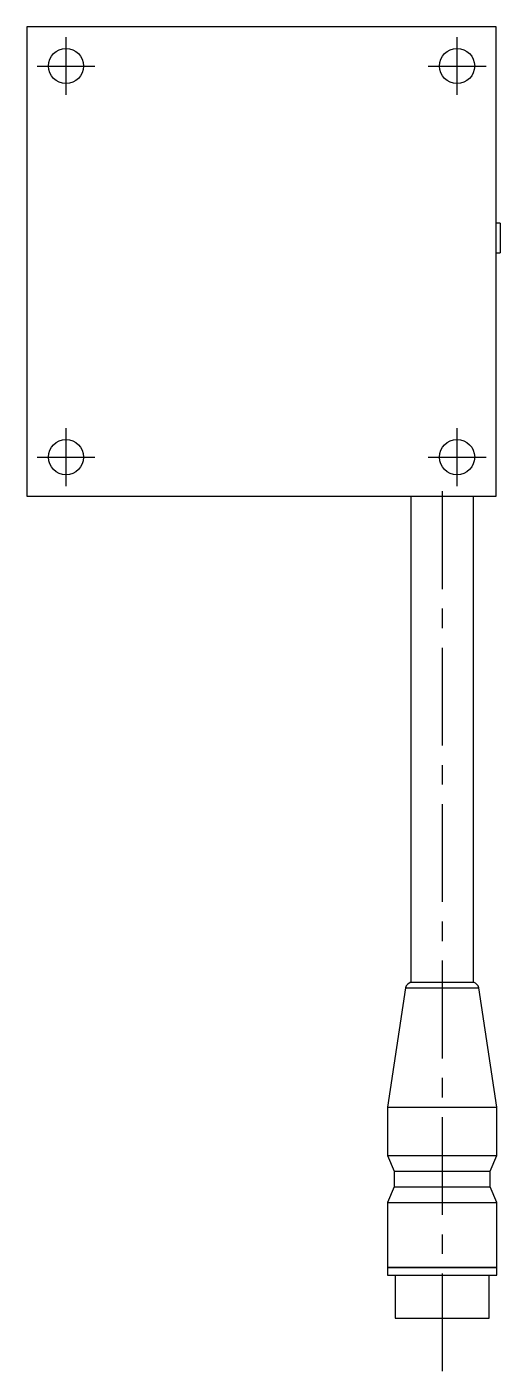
# Model space of a CAD drawing. Extents: x -98 to 407, y 14 to 542.
# Drawn here: x 87.4 to 147.9, y 13.8 to 185.8 of the extents above; entities that cross this region are included whole.
import ezdxf

# ---------------------------------------------------------------- set-up
doc = ezdxf.new("R2010")
doc.units = 0
doc.header["$LTSCALE"] = 10
doc.linetypes.add('CENTER', pattern=[2, 1.25, -0.25, 0.25, -0.25])
doc.layers.add('1', color=7, linetype='CONTINUOUS')

msp = doc.modelspace()

# ---------------------------------------------------------------- linework, layer by layer
at = {"layer": '1', "color": 7, "linetype": 'CONTINUOUS'}
for p, q in [((87.358552, 185.802783), (87.358552, 125.802783)), ((147.358552, 185.802783), (87.358552, 185.802783)), ((147.358552, 125.802783), (147.358552, 185.802783)), ((147.858552, 160.702783), (147.358552, 160.702783)), ((147.858552, 160.702783), (147.858552, 156.902783)), ((147.358552, 156.902783), (147.858552, 156.902783)), ((87.358552, 125.802783), (147.358552, 125.802783)), ((136.458552, 125.802783), (136.458552, 63.674653)), ((144.458552, 63.674653), (144.458552, 125.802783)), ((136.458552, 63.674653), (144.458552, 63.674653)), ((135.774227, 62.950979), (133.458553, 47.716997)), ((135.774227, 62.950979), (145.142878, 62.950979)), ((147.458551, 47.716997), (145.142878, 62.950979)), ((133.458553, 47.716997), (147.458551, 47.716997)), ((133.458553, 47.716997), (133.458553, 41.523998)), ((147.458551, 41.523998), (147.458551, 47.716997)), ((133.458553, 41.523998), (147.458551, 41.523998)), ((133.458553, 41.523998), (134.308552, 39.523998)), ((146.608552, 39.523998), (147.458551, 41.523998)), ((134.308552, 39.523998), (146.608552, 39.523998)), ((134.308552, 39.523998), (134.308552, 37.523998)), ((146.608552, 37.523998), (146.608552, 39.523998)), ((134.308552, 37.523998), (133.458553, 35.523998)), ((134.308552, 37.523998), (146.608552, 37.523998)), ((147.458551, 35.523998), (146.608552, 37.523998)), ((133.458553, 35.523998), (147.458551, 35.523998)), ((133.458553, 35.523998), (133.458553, 27.266998)), ((147.458551, 27.266998), (147.458551, 35.523998)), ((133.458553, 27.266998), (147.458551, 27.266998)), ((133.458553, 27.266998), (133.508553, 27.216998)), ((133.458553, 27.216998), (147.458551, 27.216998)), ((133.458553, 27.216998), (133.458553, 26.216996)), ((133.458553, 26.216996), (147.458551, 26.216996)), ((134.458554, 26.216996), (134.458554, 20.716995)), ((146.45855, 20.716995), (146.45855, 26.216996)), ((147.408551, 27.216998), (147.458551, 27.266998)), ((147.458551, 26.216996), (147.458551, 27.216998)), ((134.458554, 20.716995), (146.45855, 20.716995))]:
    msp.add_line(p, q, dxfattribs=at)
at = {"layer": '1', "color": 4, "linetype": 'CENTER'}
for p, q in [((92.358552, 177.102783), (92.358552, 184.502783)), ((142.358552, 177.102783), (142.358552, 184.502783)), ((88.658552, 180.802783), (96.058552, 180.802783)), ((138.658552, 180.802783), (146.058552, 180.802783)), ((92.358552, 127.102783), (92.358552, 134.502783)), ((142.358552, 127.102783), (142.358552, 134.502783)), ((88.658552, 130.802783), (96.058552, 130.802783)), ((138.658552, 130.802783), (146.058552, 130.802783)), ((140.458552, 126.442586), (140.458552, 13.838302))]:
    msp.add_line(p, q, dxfattribs=at)
at = {"layer": '1', "color": 7, "linetype": 'CONTINUOUS'}
for centre in [(92.358552, 180.802783), (142.358552, 180.802783), (92.358552, 130.802783), (142.358552, 130.802783)]:
    msp.add_circle(centre, 2.25, dxfattribs=at)
for centre, start, end in [((136.746469, 62.716996), 106.733256, 166.468302), ((144.170635, 62.716996), 13.531698, 73.266744)]:
    msp.add_arc(centre, 1.000002, start, end, dxfattribs=at)

doc.saveas('drawing.dxf')
